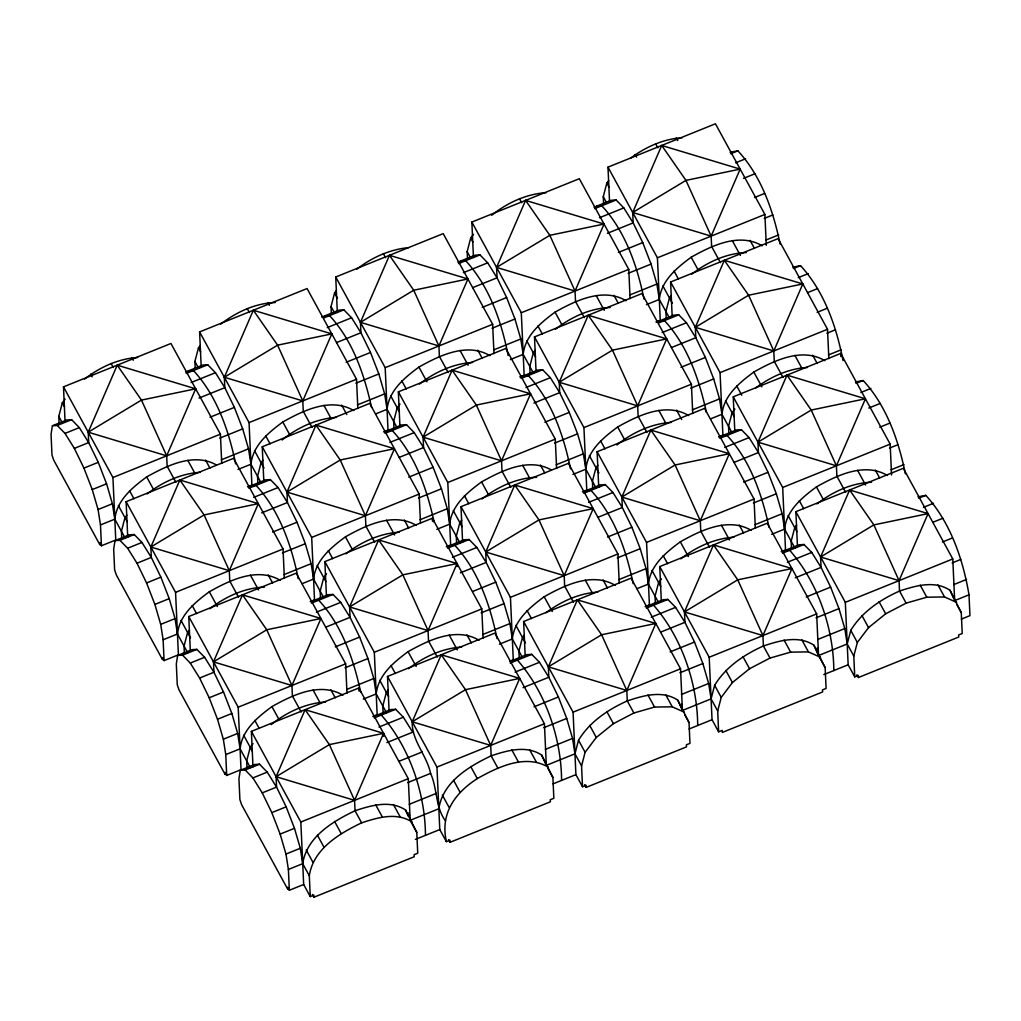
<?xml version="1.0" encoding="UTF-8"?>
<svg xmlns="http://www.w3.org/2000/svg" width="1021" height="1021" viewBox="0 0 1021 1021"><rect width="100%" height="100%" fill="white"/><g stroke="black" fill="none" stroke-linecap="round" stroke-linejoin="round"><path stroke-width="1.5" d="M125.085 537.965L114.824 519.153L112.399 503.749L106.58 483.801L98.258 462.322L88.687 442.591L79.332 427.62L71.623 419.682L66.722 419.988L52.39 425.783L51.05 434.282L51.994 455.098L53.743 460.203L99.892 544.818L99.79 542.738L101.436 545.763L115.769 539.981L112.935 477.509L63.493 386.857L170.954 343.49L220.396 434.155L221.736 463.457M187.711 652.802L177.463 633.99L175.038 618.598L169.218 598.638L160.884 577.159L151.312 557.428L141.957 542.457L134.249 534.532L129.348 534.838L115.016 540.62L113.676 549.119L114.633 569.935L116.368 575.04L162.518 659.655L162.428 657.575L164.075 660.6L178.407 654.818L175.561 592.346L126.119 501.694L233.579 458.327L283.034 548.992L284.361 578.294M250.349 767.639L240.088 748.827L237.663 733.435L231.844 713.475L223.51 691.996L213.951 672.265L204.596 657.294L196.874 649.369L191.986 649.675L177.654 655.456L176.314 663.956L177.258 684.772L179.007 689.877L225.156 774.492L225.054 772.412L226.7 775.437L241.033 769.655L238.199 707.196L188.757 616.531L296.218 573.164L345.66 663.829L346.987 693.131M289.339 890.274L288.394 869.458L302.714 863.677C306.67 836.965 332.68 821.42 355.04 810.751C371.134 805.441 390.15 799.8 405.554 810.01L416.772 832.396L417.729 853.211L414.143 854.666L414.232 856.747L313.932 897.217L313.843 895.136L310.256 896.578L309.312 875.763L302.714 863.677L300.302 848.272L294.482 828.312L286.148 806.832L276.576 787.102L267.221 772.131L259.513 764.206L254.612 764.512L240.28 770.293L238.94 778.793L239.897 799.609L241.632 804.714L287.782 889.329L287.692 887.249L289.339 890.274L303.671 884.492L300.825 822.033L251.383 731.368L358.843 688.001L408.298 778.666L410.187 820.31L438.839 808.747C442.795 782.035 468.792 766.49 491.152 755.834C507.258 750.512 526.274 744.871 541.679 755.081L552.897 777.466L553.841 798.294L550.268 799.737L550.357 801.817L450.057 842.287L448.564 839.543M59.129 423.843L58.784 416.402L62.332 402.81L65.127 399.096M216.312 464.887C193.748 452.29 167.036 465.627 146.679 476.922C132.385 487.489 116.815 500.252 114.824 519.153L100.492 524.934L101.436 545.763M195.241 368.913L194.909 361.485L198.457 347.88L200.32 345.404M280.29 580.336C257.458 566.846 230.057 580.119 209.318 591.759C195.011 602.326 179.454 615.089 177.463 633.99L163.13 639.771L164.075 660.6M353.776 410.57C330.944 397.08 303.556 410.353 282.804 421.992C268.51 432.559 252.94 445.322 250.949 464.236L261.197 483.035M331.366 313.996L331.034 306.555L334.582 292.95L336.445 290.475M342.916 695.173C320.084 681.683 292.695 694.956 271.943 706.596C257.649 717.163 242.079 729.926 240.088 748.827L225.756 754.608L226.7 775.437M416.415 525.407C393.57 511.917 366.182 525.19 345.443 536.829C331.136 547.396 315.578 560.159 313.575 579.073L323.108 596.532M489.901 355.64C467.069 342.163 439.681 355.423 418.929 367.062C404.635 377.63 389.065 390.392 387.074 409.306L396.595 426.765M467.49 259.066L467.159 251.625L470.707 238.021L473.502 234.32M309.312 875.763C313.268 849.051 339.266 833.506 361.625 822.849C377.732 817.527 396.748 811.886 412.139 822.096M479.04 640.244C456.208 626.754 428.82 640.027 408.068 651.666C393.774 662.233 378.204 674.996 376.213 693.91L386.461 712.709M551.187 469.877C528.623 457.28 501.911 470.617 481.567 481.899C467.261 492.467 451.703 505.229 449.699 524.143L459.961 542.942M626.026 300.71C603.194 287.233 575.793 300.493 555.054 312.132C540.747 322.7 525.19 335.462 523.199 354.376L533.447 373.175M603.615 204.136L603.271 196.696L606.819 183.104L608.695 180.628M450.057 842.287L449.967 840.206L446.381 841.649C440.102 813.75 454.626 793.24 477.292 778.589C498.044 766.95 525.432 753.689 548.264 767.167M615.165 585.314C592.333 571.837 564.932 585.097 544.193 596.736C529.899 607.304 514.329 620.066 512.338 638.98L521.859 656.439M688.652 415.547C665.82 402.07 638.431 415.343 617.679 426.969C603.385 437.537 587.815 450.299 585.824 469.213L596.085 488.025M762.151 245.78C739.306 232.303 711.918 245.576 691.179 257.215C676.872 267.783 661.314 280.545 659.311 299.447L669.572 318.258M578.511 740.212L574.963 753.817L581.562 765.903L582.506 786.732L586.08 785.277L586.182 787.37L686.482 746.887L686.393 744.807L689.966 743.365L689.022 722.536L677.804 700.151C662.399 689.954 643.383 695.582 627.277 700.904C607.98 709.582 589.704 721.821 578.511 740.212L585.11 752.298L581.562 765.903M751.29 530.384C728.458 516.907 701.057 530.18 680.318 541.819C666.011 552.387 650.454 565.136 648.45 584.05L657.983 601.509M824.777 360.617C801.944 347.14 774.556 360.413 753.804 372.052C739.51 382.62 723.94 395.382 721.949 414.284L731.47 431.755M714.636 685.282L711.088 698.887L717.686 710.973L718.631 731.802L722.204 730.36L722.306 732.44L822.607 691.97L822.505 689.877L826.091 688.435L825.147 667.619L813.916 645.221C798.524 635.024 779.508 640.665 763.402 645.974C744.105 654.652 725.829 666.892 714.636 685.282L721.234 697.381L717.686 710.973M887.415 475.467C864.57 461.977 837.182 475.25 816.443 486.889C802.136 497.457 786.578 510.219 784.575 529.12L794.836 547.932M850.761 630.365L847.213 643.957L853.798 656.056L854.743 676.872L858.329 675.43L858.431 677.51L958.732 637.04L958.63 634.96L962.216 633.505L961.272 612.689L950.041 590.304C934.649 580.094 915.633 585.735 899.527 591.044C880.23 599.723 861.954 611.962 850.761 630.365L857.346 642.451L853.798 656.056M175.931 482.359L167.138 466.24L166.665 455.838L195.675 388.822L117.224 365.173L88.214 432.189L88.687 442.591L74.354 448.372L64.999 433.402L57.291 425.476L52.39 425.783M238.557 597.196L229.776 581.077L229.304 570.675L258.313 503.659L179.849 480.01L150.84 547.026L151.312 557.428L136.993 563.209L127.638 548.239L119.916 540.313L115.016 540.62M312.056 427.429L303.263 411.323L302.79 400.908L331.799 333.893L253.348 310.244L224.339 377.26L224.811 387.674L234.371 407.392L242.704 428.871L248.524 448.832L250.949 464.236L238.046 469.43M301.195 712.033L292.402 695.914L291.929 685.512L320.939 618.496L242.488 594.847L213.478 661.863L213.951 672.265L199.618 678.046L190.263 663.076L182.555 655.15L177.654 655.456M374.681 542.266L365.888 526.16L365.416 515.745L394.425 448.73L315.974 425.081L286.965 492.096L287.437 502.511L297.009 522.229L305.33 543.708L311.15 563.669L313.575 579.073L302.114 583.693M448.181 372.512L439.387 356.393L438.915 345.979L467.924 278.963L389.46 255.314L360.451 322.33L360.924 332.744L370.495 352.462L378.829 373.941L384.649 393.902L387.074 409.306L375.613 413.926M383.705 736.307L383.577 733.333L305.113 709.684L276.104 776.7L276.576 787.102L262.244 792.883L252.902 777.925L245.18 769.987L240.28 770.293M457.191 566.54L457.063 563.566L378.612 539.918L349.603 606.933L350.075 617.348L359.634 637.066L367.968 658.545L373.788 678.506L376.213 693.91L363.31 699.104M510.806 487.349L502.013 471.23L501.541 460.816L530.55 393.8L452.099 370.151L423.09 437.167L423.562 447.581L433.134 467.299L441.455 488.778L447.275 508.739L449.699 524.143L436.809 529.35M584.293 317.582L575.512 301.463L575.04 291.049L604.049 224.046L525.585 200.397L496.576 267.4L497.048 277.814L506.62 297.545L514.954 319.011L520.774 338.972L523.199 354.376L510.296 359.583M497.75 767.92L491.152 755.834L490.68 745.419L519.689 678.403L441.238 654.755L412.229 721.77C411.629 740.557 426.804 755.31 430.594 773.382C437.524 788.786 435.201 806.922 445.437 820.833M573.445 602.186L564.651 586.067L564.179 575.653L593.188 508.637L514.724 484.988L485.715 552.004L486.187 562.418L495.759 582.136L504.093 603.615L509.913 623.576L512.338 638.98L499.435 644.187M646.931 432.419L638.138 416.3L637.666 405.886L666.675 338.883L588.224 315.234L559.214 382.237L559.687 392.651L569.259 412.382L577.58 433.848L583.399 453.809L585.824 469.213L572.934 474.42M720.418 262.652L711.624 246.533L711.152 236.132L740.161 169.116L661.71 145.467L632.701 212.483L633.173 222.884L642.745 242.615L651.066 264.094L656.886 284.042L659.311 299.447L646.421 304.654M684.389 712.237L672.277 706.813L654.538 707.068L633.875 712.99L627.277 700.904L626.805 690.49L655.814 623.474L577.363 599.825L548.354 666.841L548.826 677.255L558.398 696.973L566.719 718.452L572.539 738.413L574.963 753.817L546.312 765.38L541.679 755.081M709.557 547.256L700.776 531.137L700.304 520.723L729.313 453.72L650.849 430.071L621.84 497.074L622.312 507.488L631.884 527.219L640.218 548.685L646.038 568.646L648.45 584.05L636.989 588.683M783.056 377.489L774.263 361.37L773.79 350.969L802.8 283.953L724.348 260.304L695.339 327.32L695.812 337.721L705.371 357.452L713.705 378.931L719.524 398.892L721.949 414.284L710.488 418.916M820.514 657.32L808.402 651.883L790.662 652.151L770 658.06L763.402 645.974L762.929 635.56L791.939 568.557L713.488 544.908L684.478 611.911L684.951 622.325L694.51 642.056L702.844 663.522L708.663 683.483L711.088 698.887L682.436 710.45M845.682 492.326L836.888 476.207L836.416 465.806L865.425 398.79L786.974 375.141L757.965 442.157L758.437 452.558L768.009 472.289L776.33 493.768L782.15 513.729L784.575 529.12L771.685 534.328M956.639 602.39L944.527 596.953L926.787 597.221L906.112 603.143L899.527 591.044L899.054 580.643L928.063 513.627L849.612 489.978L820.59 556.994L821.075 567.395L830.635 587.126L838.968 608.605L844.788 628.566L847.213 643.957L818.548 655.533L816.66 613.889L767.218 523.224L659.745 566.591L661.289 600.514M126.834 515.171L124.97 517.647L121.422 531.252L121.754 538.68M262.959 460.241L261.082 462.717L257.534 476.322L257.879 483.75M189.459 630.008L187.596 632.484L184.048 646.089L184.393 653.517M400.002 404.086L397.207 407.787L393.659 421.392L394.004 428.833M326.516 573.84L323.721 577.554L320.173 591.159L320.505 598.587M535.195 350.394L533.332 352.858L529.784 366.462L530.129 373.903M253.029 743.607L250.234 747.321L246.686 760.926L247.018 768.354M461.709 520.161L459.846 522.624L456.298 536.229L456.629 543.67M671.32 295.465L669.457 297.941L665.909 311.533L666.241 318.973M388.21 689.915L386.346 692.391L382.798 705.996L383.143 713.437M597.834 465.231L595.97 467.695L592.422 481.299L592.754 488.74M524.335 634.998L522.471 637.461L518.923 651.066L519.268 658.507M734.89 409.064L732.083 412.778L728.535 426.382L728.879 433.81M661.391 578.83L658.596 582.544L655.048 596.136L655.393 603.577M585.11 752.298L596.29 737.468L613.417 723.672L633.875 712.99M796.584 525.139L794.721 527.615L791.173 541.219L791.505 548.647M721.234 697.381L732.414 682.538L749.542 668.742L770 658.06M857.346 642.451L868.539 627.621L885.666 613.812L906.112 603.143M84.526 379.097C99.611 367.33 118.449 358.601 137.682 357.49M220.651 324.168C236.145 312.184 255.492 303.097 275.287 302.535M356.776 269.25C371.453 257.637 389.792 249.418 408.451 247.656M491.675 215.303C506.978 202.937 526.3 193.901 546.056 192.701M147.164 493.934C162.25 482.167 181.074 473.438 200.32 472.327M630.238 158.408C645.144 147.292 663.433 138.779 682.168 137.784M282.064 440C297.366 427.633 316.689 418.584 336.432 417.398M419.401 384.087C434.499 372.308 453.324 363.578 472.557 362.468M555.526 329.158C571.02 317.174 590.368 308.074 610.162 307.525M209.79 608.771C225.284 596.787 244.632 587.7 264.426 587.139M691.651 274.228C707.145 262.244 726.493 253.157 746.287 252.595M345.915 553.841C361 542.074 379.838 533.345 399.071 532.235M482.04 498.924C497.533 486.928 516.881 477.841 536.676 477.292M616.939 444.977C632.241 432.61 651.564 423.575 671.32 422.388M271.203 724.604C286.505 712.237 305.828 703.188 325.584 702.001M755.502 388.082C770.408 376.966 788.697 368.453 807.432 367.458M408.553 668.691C423.638 656.911 442.463 648.182 461.696 647.072M545.89 612.766C560.797 601.65 579.086 593.137 597.821 592.142M680.79 558.832C695.875 547.065 714.713 538.335 733.946 537.225M816.915 503.902C832.409 491.918 851.756 482.831 871.551 482.269M201.15 365.863L199.606 331.927L307.079 288.56L356.52 379.225L357.848 408.528M337.338 312.477L335.73 276.997L443.203 233.63L492.645 324.295L493.973 353.598M473.463 257.547L471.855 222.068L579.315 178.713L628.77 269.365L630.097 298.681M609.524 201.073L607.98 167.15L715.44 123.783L764.895 214.448L766.286 245.295M185.643 372.001L202.834 365.071L207.735 364.765L215.457 372.703L224.811 387.674L199.018 398.075M321.768 317.084L338.959 310.142L343.86 309.835L351.581 317.773L360.924 332.744L336.573 342.571M457.893 262.155L475.084 255.212L479.985 254.905L487.693 262.844L497.048 277.814L472.697 287.641M594.018 207.225L611.209 200.282L616.11 199.976L623.818 207.914L633.173 222.884L607.38 233.299M730.143 152.295L737.902 150.84C761.36 176.11 773.28 210.849 780.133 244.147M57.291 425.476L71.623 419.682M186.243 373.431L207.735 364.765M323.797 317.927L343.86 309.835M458.493 263.584L479.985 254.905M594.618 208.654L616.11 199.976M730.742 153.724L737.902 150.84M64.999 433.402L79.332 427.62M191.093 382.53L215.457 372.703M327.218 327.601L351.581 317.773M463.343 272.671L487.693 262.844M599.467 217.741L623.818 207.914M735.579 162.824L745.611 158.778M743.505 178.369L754.966 173.749M74.354 448.372L83.926 468.103L98.258 462.322M210.02 417.219L234.371 407.392M346.145 362.289L370.495 352.462M482.257 307.372L506.62 297.545M618.381 252.442L642.745 242.615M754.506 197.512L764.538 193.467M112.935 477.509L220.396 434.155M247.593 486.787L251.893 485.052L249.06 422.592L356.52 379.225M383.717 431.857L388.018 430.122L385.185 367.662L492.645 324.295M519.842 376.928L524.143 375.205L521.297 312.732L628.77 269.365M655.967 322.011L660.255 320.275L657.422 257.803L764.895 214.448M100.492 524.934L98.067 509.543L92.247 489.582L106.58 483.801M219.783 438.124L242.704 428.871M355.895 383.194L378.829 373.941M492.02 328.264L514.954 319.011M628.145 273.334L651.066 264.094M764.27 218.417L772.871 214.946M98.067 509.543L112.399 503.749M221.302 459.807L248.524 448.832M357.427 404.89L384.649 393.902M493.539 349.961L520.774 338.972M629.663 295.031L656.886 284.042M765.788 240.101L778.678 234.907M263.788 480.7L262.244 446.764L369.704 403.397L419.159 494.062L420.486 523.365M399.9 425.77L398.369 391.834L505.829 348.48L555.271 439.132L556.611 468.435M536.025 370.84L534.494 336.904L641.954 293.55L691.396 384.202L692.736 413.518M672.226 317.454L670.606 281.987L778.079 238.62L827.521 329.285L828.848 358.588M248.282 486.838L265.473 479.908L270.374 479.602L278.082 487.54L287.437 502.511L261.644 512.912M384.406 431.921L401.598 424.978L406.498 424.672L414.207 432.61L423.562 447.581L399.198 457.408M520.519 376.991L537.722 370.049L542.61 369.742L550.332 377.681L559.687 392.651L533.894 403.065M656.643 322.062L673.834 315.132L678.735 314.825L686.457 322.751L695.812 337.721L671.448 347.548M792.768 267.132L800.528 265.677C824.279 291.381 836.403 326.656 843.014 360.528M119.916 540.313L134.249 534.532M248.882 488.268L270.374 479.602M385.006 433.351L406.498 424.672M521.118 378.421L542.61 369.742M658.685 322.917L678.735 314.825M793.368 268.561L800.528 265.677M127.638 548.239L141.957 542.457M253.731 497.367L278.082 487.54M389.843 442.438L414.207 432.61M525.968 387.508L550.332 377.681M662.093 332.578L686.457 322.751M798.218 277.661L808.249 273.615M807.573 292.631L817.604 288.586M136.993 563.209L146.552 582.94L160.884 577.159M272.645 532.056L297.009 522.229M408.77 477.126L433.134 467.299M544.895 422.209L569.259 412.382M681.02 367.279L705.371 357.452M817.145 312.349L827.163 308.304M175.561 592.346L283.034 548.992M310.231 601.624L314.519 599.889L311.686 537.429L419.159 494.062M446.343 546.694L450.644 544.959L447.811 482.499L555.271 439.132M582.468 491.777L586.769 490.042L583.935 427.569L691.396 384.202M718.593 436.848L722.894 435.112L720.06 372.639L827.521 329.285M163.13 639.771L160.705 624.38L154.886 604.419L169.218 598.638M282.409 552.961L305.33 543.708M418.533 498.031L441.455 488.778M554.658 443.101L577.58 433.848M690.783 388.171L713.705 378.931M826.895 333.254L835.497 329.783M160.705 624.38L175.038 618.598M283.927 574.657L311.15 563.669M420.052 519.727L447.275 508.739M556.177 464.797L583.399 453.809M692.302 409.868L719.524 398.892M828.427 354.951L841.317 349.744M326.414 595.537L324.869 561.601L432.342 518.234L481.784 608.899L483.112 638.202M462.602 542.151L460.994 506.671L568.467 463.317L617.909 553.969L619.237 583.272M598.727 487.221L597.119 451.754L704.579 408.387L754.034 499.052L755.361 528.355M734.788 430.747L733.244 396.824L840.704 353.457L890.159 444.122L891.55 474.969M310.907 601.675L328.098 594.745L332.999 594.439L340.72 602.377L350.075 617.348L325.712 627.175M447.032 546.758L464.223 539.815L469.124 539.509L476.845 547.447L486.187 562.418L460.394 572.819M583.157 491.828L600.348 484.886L605.249 484.579L612.957 492.518L622.312 507.488L597.961 517.315M719.282 436.899L736.473 429.969L741.374 429.662L749.082 437.588L758.437 452.558L734.073 462.398M855.394 381.969L863.166 380.514C886.624 405.796 898.544 440.523 905.397 473.821M182.555 655.15L196.874 649.369M311.507 603.105L332.999 594.439M447.632 548.188L469.124 539.509M583.757 493.258L605.249 484.579M719.882 438.328L741.374 429.662M856.006 383.398L863.166 380.514M190.263 663.076L204.596 657.294M316.357 612.204L340.72 602.377M452.482 557.275L476.845 547.447M588.606 502.345L612.957 492.518M724.731 447.428L749.082 437.588M860.843 392.498L870.875 388.452M868.769 408.043L880.23 403.423M199.618 678.046L209.19 697.777L223.51 691.996M335.284 646.893L359.634 637.066M472.838 591.389L495.759 582.136M607.521 537.046L631.884 527.219M743.645 482.116L768.009 472.289M879.77 427.186L889.802 423.141M238.199 707.196L345.66 663.829M372.856 716.461L377.157 714.726L374.324 652.266L481.784 608.899M510.411 660.957L513.282 659.796L510.436 597.336L617.909 553.969M645.106 606.614L649.407 604.879L646.561 542.406L754.034 499.052M781.231 551.685L785.519 549.949L782.686 487.476L890.159 444.122M225.756 754.608L223.331 739.217L217.511 719.256L231.844 713.475M345.047 667.798L367.968 658.545M481.159 612.868L504.093 603.615M617.284 557.938L640.218 548.685M753.409 503.021L776.33 493.768M889.533 448.091L898.123 444.62M223.331 739.217L237.663 733.435M346.566 689.494L373.788 678.506M482.691 634.564L509.913 623.576M618.803 579.634L646.038 568.646M754.927 524.705L782.15 513.729M891.052 469.788L903.942 464.581M389.052 710.374L387.508 676.438L494.968 633.071L544.423 723.736L546.312 765.38L545.827 762.304M525.164 655.444L523.633 621.508L631.093 578.154L680.535 668.806L682.36 708.906M797.414 545.597L795.87 511.661L903.343 468.294L952.784 558.959L954.673 600.603L969.006 594.822C962.982 559.266 950.449 522.305 925.792 495.351L918.032 496.819M373.546 716.525L390.737 709.582L395.638 709.276L403.346 717.214L412.701 732.185L386.908 742.586M509.658 661.595L526.862 654.652L531.762 654.346L539.471 662.284L548.826 677.255L523.033 687.656M645.783 606.665L662.986 599.723L667.874 599.416L675.596 607.355L684.951 622.325L660.587 632.152M781.907 551.736L799.098 544.806L803.999 544.499L811.721 552.425L821.075 567.395L795.282 577.809M245.18 769.987L259.513 764.206M374.145 717.942L395.638 709.276M510.27 663.025L531.762 654.346M646.382 608.095L667.874 599.416M782.507 553.165L803.999 544.499M918.632 498.235L925.792 495.351M252.902 777.925L267.221 772.131M378.995 727.041L403.346 717.214M515.107 672.112L539.471 662.284M651.232 617.182L675.596 607.355M787.357 562.265L811.721 552.425M923.482 507.335L933.513 503.289M932.837 522.305L942.868 518.26M262.244 792.883L271.816 812.614L286.148 806.832M399.339 761.156L422.273 751.903M534.034 706.813L558.398 696.973M670.159 651.883L694.51 642.056M806.284 596.953L830.635 587.126M942.409 542.023L952.427 537.978M300.825 822.033L408.298 778.666M446.381 841.649L439.783 829.563L436.95 767.103L544.423 723.736M582.506 786.732L575.908 774.633L573.075 712.173L680.535 668.806M718.631 731.802L712.033 719.716L709.199 657.243L816.66 613.889M854.743 676.872L848.157 664.786L845.324 602.326L952.784 558.959M288.394 869.458L285.969 854.054L280.15 834.093L294.482 828.312M407.673 782.635L430.594 773.382M543.797 727.705L566.719 718.452M679.922 672.775L702.844 663.522M816.034 617.858L838.968 608.605M952.159 562.928L960.761 559.457M285.969 854.054L300.302 848.272M409.191 804.331L436.414 793.343M545.316 749.401L572.539 738.413M681.441 694.471L708.663 683.483M817.566 639.542L844.788 628.566M953.678 584.625L966.581 579.418M415.432 839.39L439.783 829.563M552.986 783.886L575.908 774.633M689.111 728.968L712.033 719.716M823.794 674.613L848.157 664.786M961.348 619.109L969.95 615.637L969.006 594.822M740.161 169.116L685.959 180.385L632.701 212.483L711.152 236.132L685.959 180.385L661.71 145.467M604.049 224.046L549.834 235.315L496.576 267.4L575.04 291.049L549.834 235.315L525.585 200.397M467.924 278.963L413.722 290.232L360.451 322.33L438.915 345.979L413.722 290.232L389.46 255.314M331.799 333.893L277.597 345.162L224.339 377.26L302.79 400.908L277.597 345.162L253.348 310.244M195.675 388.822L141.472 400.092L88.214 432.189L166.665 455.838L141.472 400.092L117.224 365.173M802.8 283.953L748.597 295.222L695.339 327.32L773.79 350.969L748.597 295.222L724.348 260.304M666.675 338.883L612.472 350.152L559.214 382.237L637.666 405.886L612.472 350.152L588.224 315.234M530.55 393.8L476.348 405.069L423.09 437.167L501.541 460.816L476.348 405.069L452.099 370.151M394.425 448.73L340.223 459.999L286.965 492.096L365.416 515.745L340.223 459.999L315.974 425.081M258.313 503.659L204.098 514.929L150.84 547.026L229.304 570.675L204.098 514.929L179.849 480.01M865.425 398.79L811.223 410.059L757.965 442.157L836.416 465.806L811.223 410.059L786.974 375.141M729.313 453.72L675.098 464.989L621.84 497.074L700.304 520.723L675.098 464.989L650.849 430.071M593.188 508.637L538.973 519.919L485.715 552.004L564.179 575.653L538.973 519.919L514.724 484.988M320.939 618.496L266.736 629.766L213.478 661.863L291.929 685.512L266.736 629.766L242.488 594.847M928.063 513.627L873.861 524.896L820.59 556.994L899.054 580.643L873.861 524.896L849.612 489.978M791.939 568.557L737.736 579.826L684.478 611.911L762.929 635.56L737.736 579.826L713.488 544.908M655.814 623.474L601.611 634.756L548.354 666.841L626.805 690.49L601.611 634.756L577.363 599.825M519.689 678.403L465.487 689.673L412.229 721.77L490.68 745.419L465.487 689.673L441.238 654.755M596.877 206.063L601.777 205.77C625.248 231.04 637.155 265.779 644.021 299.076M460.752 260.993L465.653 260.687C489.391 286.391 501.528 321.666 508.139 355.538M324.64 315.923L329.528 315.617C352.73 340.465 364.395 374.681 371.529 407.379M659.515 320.913L664.416 320.607C687.605 345.455 699.27 379.659 706.404 412.369M188.515 370.853L193.416 370.546C216.873 395.816 228.793 430.556 235.647 463.853M523.39 375.83L528.291 375.524C551.748 400.806 563.669 435.546 570.522 468.83M387.265 430.76L392.166 430.454C415.368 455.302 427.02 489.518 434.155 522.216M722.141 435.75L727.041 435.444C750.244 460.292 761.908 494.496 769.043 527.206M251.14 485.69L256.041 485.383C279.512 510.666 291.419 545.393 298.285 578.69M586.016 490.667L590.917 490.361C614.387 515.643 626.294 550.383 633.16 583.667M449.904 545.597L454.792 545.291C478.262 570.573 490.182 605.313 497.036 638.597M784.779 550.587L789.68 550.281C817.719 582.136 833.557 628.145 833.825 670.567M313.779 600.527L318.68 600.22C341.869 625.069 353.534 659.285 360.668 691.983M648.654 605.504L653.555 605.198C681.594 637.066 697.432 683.075 697.7 725.497M512.529 660.434L517.43 660.128C545.469 691.983 561.308 738.004 561.588 780.427M376.404 715.364L381.305 715.057C409.357 746.913 425.183 792.921 425.463 835.344M378.612 539.918L402.861 574.836L428.054 630.582L428.526 640.997L437.32 657.116M305.113 709.684L329.362 744.603L354.568 800.349L355.04 810.751L361.625 822.849M956.868 604.636L961.272 612.689M750.039 240.356L754.43 248.409M812.678 355.193L817.068 363.246M875.303 470.03L879.694 478.083M937.929 584.867L944.527 596.953M676.259 137.873L677.727 140.553M732.299 240.611L740.353 255.39M794.938 355.448L801.523 367.547M857.563 470.298L865.617 485.064M920.202 585.135L926.787 597.221M655.597 143.782L657.792 147.815M635.139 154.465L636.606 157.145M691.179 257.215L697.764 269.302M753.804 372.052L761.87 386.819M816.443 486.889L823.028 498.975M879.068 601.726L885.666 613.812M674.051 271.012L678.442 279.078M736.677 385.849L741.808 395.255M799.315 500.686L803.706 508.752M861.941 615.523L868.539 627.621M607.98 167.15L657.422 257.803M670.606 281.987L720.06 372.639M733.244 396.824L782.686 487.476M795.87 511.661L845.324 602.326M606.819 183.104L609.027 187.124M662.859 285.854L672.38 303.314M725.497 400.691L734.29 416.798M788.123 515.528L796.916 531.647M603.271 196.696L606.206 202.069M856.925 674.766L858.431 677.51M819.289 656.873L825.147 667.619M613.915 295.286L618.318 303.339M676.553 410.123L681.671 419.516M739.178 524.96L743.582 533.013M801.817 639.797L808.402 651.883M596.175 295.541L604.241 310.32M658.813 410.378L665.398 422.464M721.439 525.215L729.505 539.994M784.077 640.052L790.662 652.151M519.472 198.712L521.667 202.745M555.054 312.132L561.639 324.231M617.679 426.969L624.278 439.068M680.318 541.819L688.371 556.585M742.943 656.656L749.542 668.742M537.927 325.941L542.317 334.007M600.565 440.778L604.955 448.844M663.191 555.615L667.581 563.681M725.829 670.452L732.414 682.538M471.855 222.068L521.297 312.732M534.494 336.904L583.935 427.569M597.119 451.754L646.561 542.406M659.745 566.591L709.199 657.243M470.707 238.021L472.902 242.054M526.734 340.772L535.527 356.891M589.372 455.608L598.893 473.068M651.998 570.445L660.791 586.565M467.159 251.625L470.821 258.339M684.632 714.483L689.022 722.536M477.79 350.203L482.193 358.269M540.428 465.04L544.818 473.106M603.054 579.877L607.457 587.943M665.692 694.714L672.277 706.813M460.05 350.471L468.116 365.25M522.688 465.308L529.274 477.394M585.314 580.145L591.912 592.231M647.952 694.982L654.538 707.068M383.347 253.642L385.542 257.675M418.929 367.062L426.982 381.841M481.567 481.899L488.153 493.985M544.193 596.736L552.246 611.515M606.831 711.573L613.417 723.672M401.802 380.871L406.205 388.924M464.44 495.708L468.83 503.761M527.066 610.545L531.469 618.598M589.704 725.382L596.29 737.468M335.73 276.997L385.185 367.662M398.369 391.834L447.811 482.499M460.994 506.671L510.436 597.336M523.633 621.508L573.075 712.173M334.582 292.95L337.504 298.323M390.622 395.701L399.402 411.82M453.247 510.538L462.041 526.657M515.886 625.375L525.407 642.834M331.034 306.555L334.697 313.268M584.676 784.613L586.182 787.37M547.779 768.073L552.897 777.466M341.678 405.133L346.795 414.539M404.303 519.97L408.694 528.036M466.942 634.807L471.332 642.873M529.567 749.644L536.165 761.73M267.898 302.65L269.353 305.33M323.938 405.401L330.523 417.487M386.563 520.238L394.617 535.004M449.202 635.075L457.255 649.841M511.827 749.912L518.426 761.998M247.222 308.572L249.418 312.592M282.804 421.992L289.402 434.078M345.443 536.829L352.028 548.915M408.068 651.666L416.134 666.445M470.707 766.503L477.292 778.589M265.677 435.801L270.08 443.854M328.315 550.638L332.706 558.691M390.941 665.475L395.344 673.528M453.579 780.312L460.165 792.398M199.606 331.927L249.06 422.592M262.244 446.764L311.686 537.429M324.869 561.601L374.324 652.266M387.508 676.438L436.95 767.103M198.457 347.88L200.652 351.913M254.497 450.631L264.018 468.09M317.123 565.468L325.916 581.587M379.761 680.305L388.554 696.424M442.387 795.142L448.985 807.228M194.909 361.485L198.572 368.198M410.914 821.65L416.772 832.396M205.553 460.063L209.943 468.116M268.178 574.9L272.581 582.953M330.817 689.737L335.207 697.79M393.442 804.574L400.041 816.66M131.773 357.58L133.241 360.26M187.813 460.318L194.398 472.417M250.439 575.168L258.504 589.934M313.077 690.005L319.662 702.091M375.702 804.842L382.301 816.928M111.098 363.489L113.293 367.522M90.639 374.171L92.107 376.851M146.679 476.922L153.278 489.008M209.318 591.759L217.371 606.525M271.943 706.596L278.542 718.682M334.582 821.433L341.167 833.519M129.565 490.718L133.955 498.784M192.19 605.555L196.581 613.621M254.829 720.392L259.219 728.458M317.454 835.229L324.053 847.328M62.332 402.81L64.527 406.83M118.372 505.561L127.166 521.667M180.998 620.398L190.531 637.857M243.636 735.235L252.429 751.354M306.262 850.072L312.86 862.158M58.784 416.402L61.719 421.775M312.439 894.473L313.932 897.217M303.671 884.492L310.256 896.578M950.041 590.304L953.512 598.025M813.916 645.221L817.974 654.244M677.804 700.151L681.849 709.161M405.554 810.01L408.451 816.443M271.816 812.614L280.15 834.093M209.19 697.777L217.511 719.256M146.552 582.94L154.886 604.419M83.926 468.103L92.247 489.582M954.188 597.515L954.673 600.603M817.336 647.825L817.821 650.9M681.466 704.299L682.194 708.919M408.974 812.601L409.459 815.69M840.704 353.457L840.845 356.546M432.342 518.234L432.483 521.323M358.843 688.001L358.984 691.089M251.383 731.368L252.991 766.835M188.757 616.531L190.289 650.454M126.119 501.694L127.727 537.161M63.493 386.857L65.025 420.78M383.577 733.333L354.568 800.349L276.104 776.7L329.362 744.603L383.577 733.333M457.063 563.566L428.054 630.582L349.603 606.933L402.861 574.836L457.063 563.566"/></g></svg>
